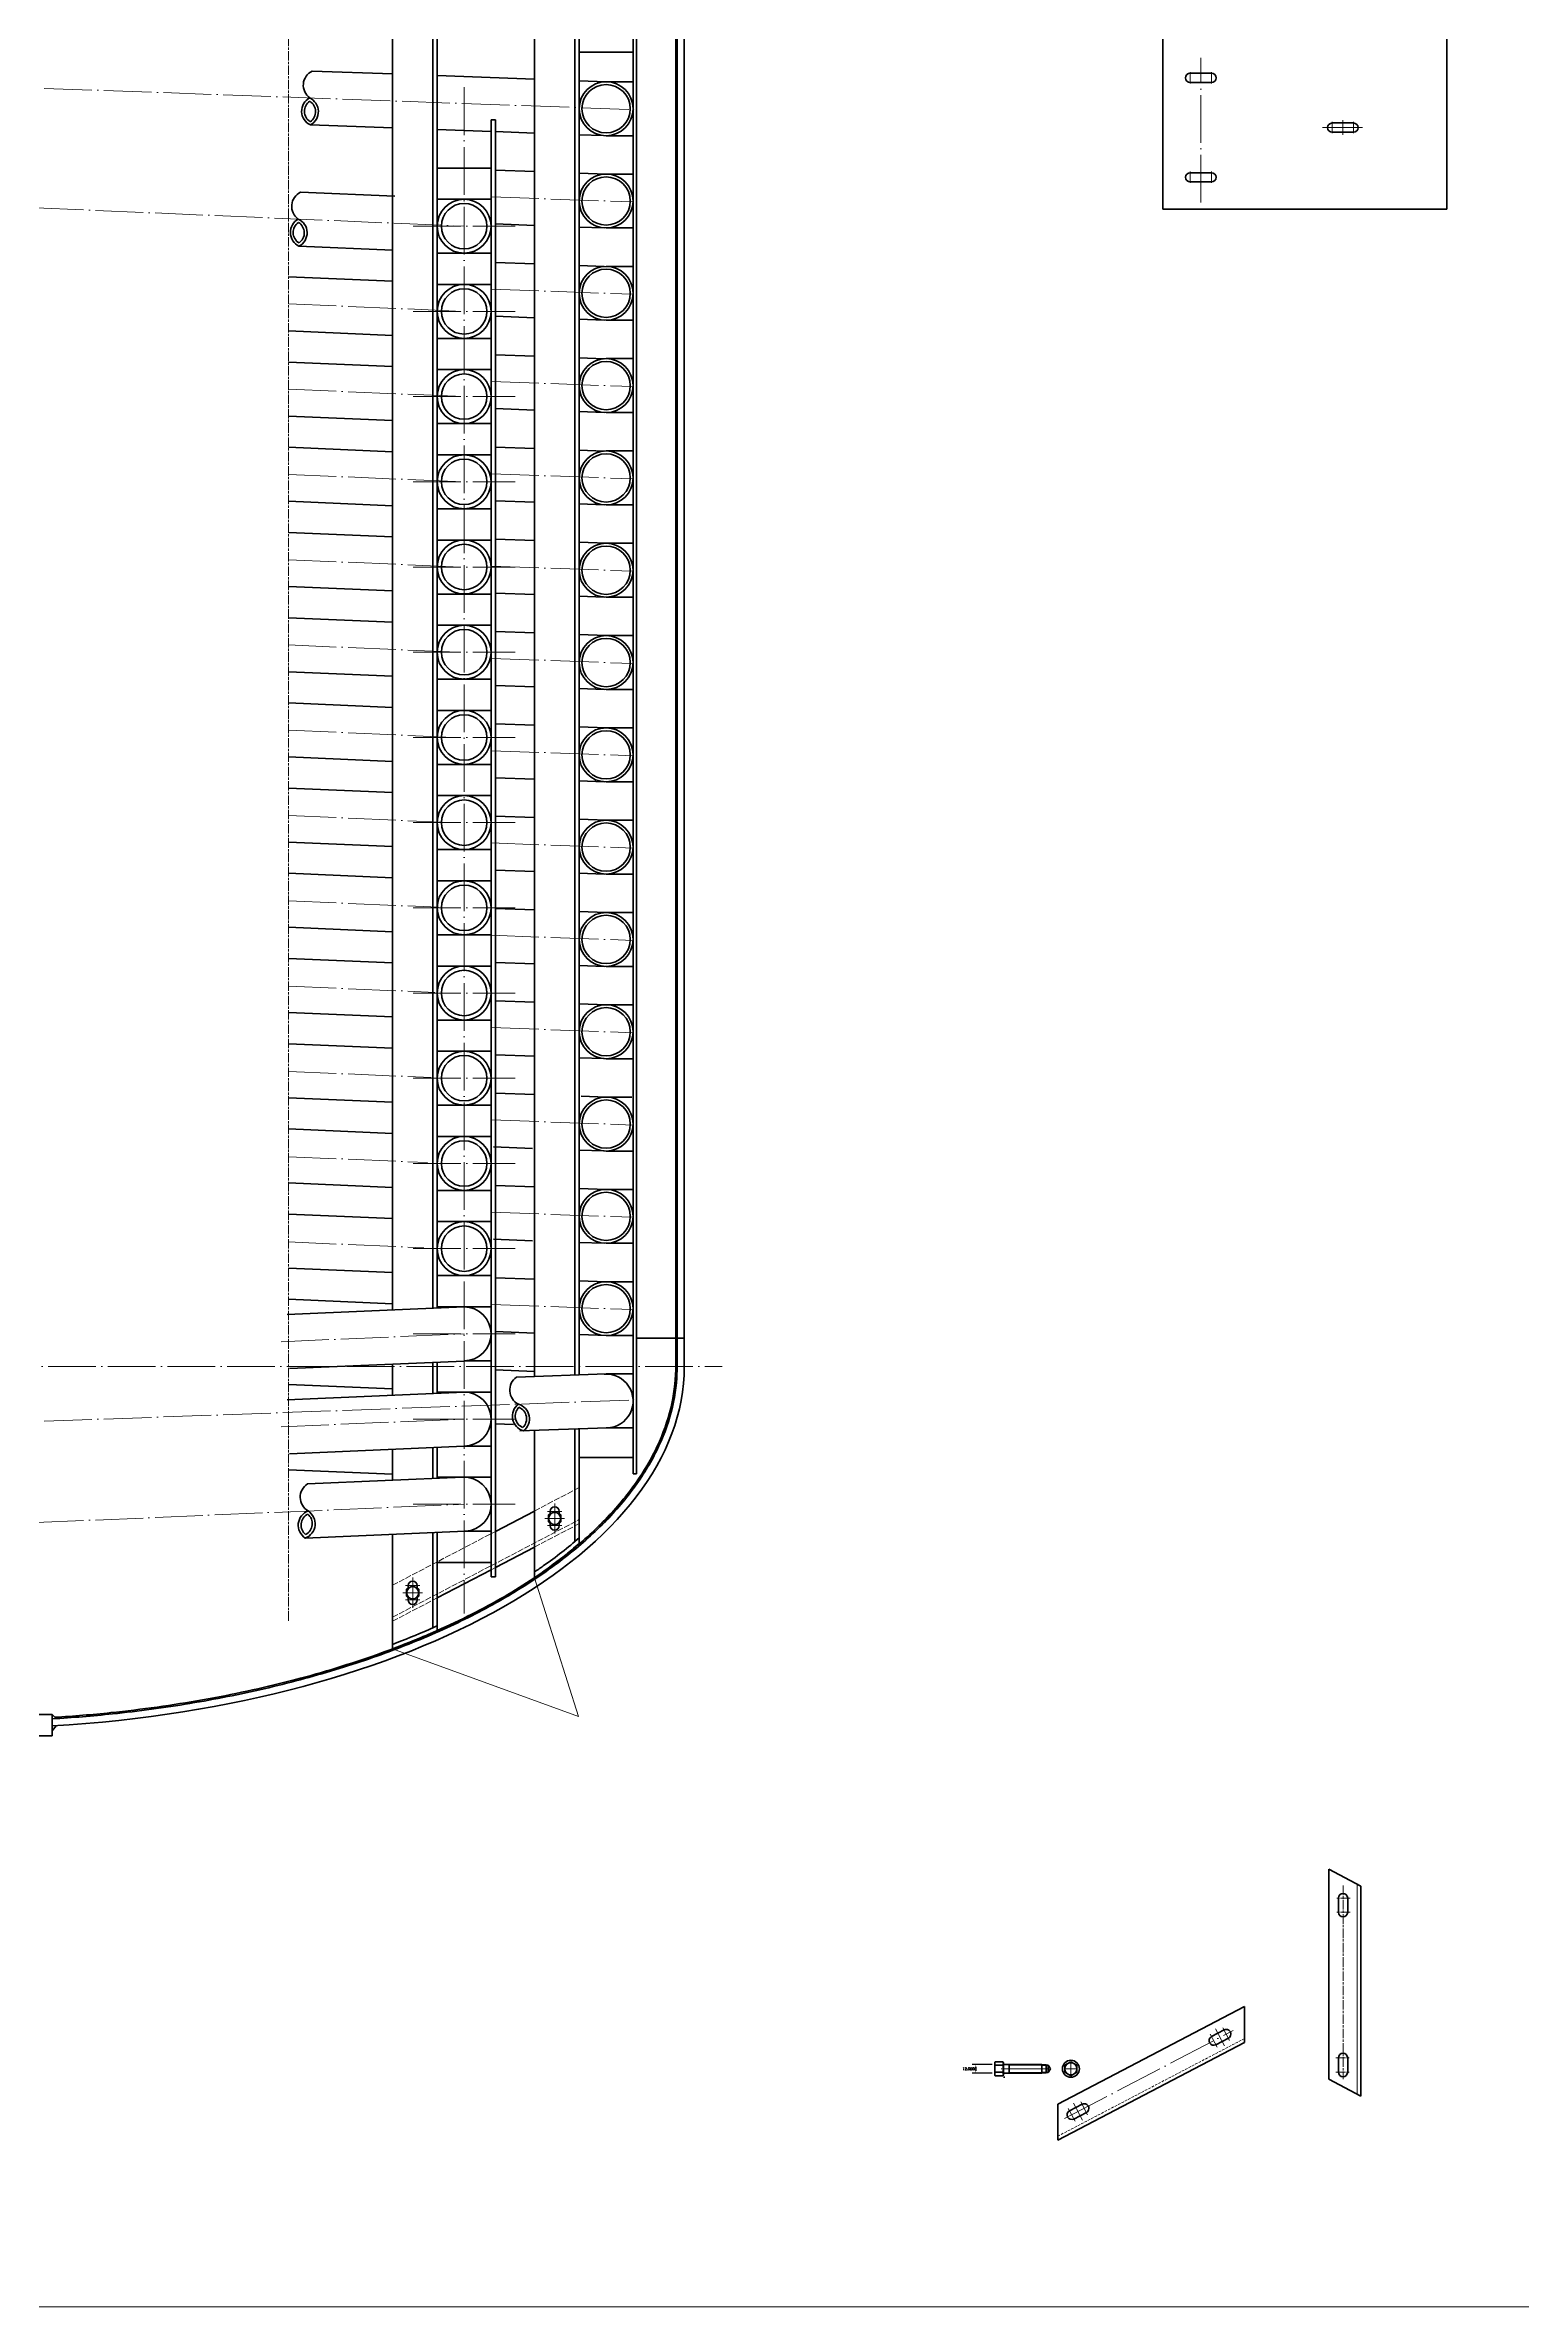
# Model space of a CAD drawing. Header units: millimetres. Extents: x 17368 to 100025, y -24769 to 12950.
# Drawn here: x 49456 to 51537, y -24769 to -21583 of the extents above; entities that cross this region are included whole.
import ezdxf

# ---------------------------------------------------------------- set-up
doc = ezdxf.new("R2010")
doc.units = ezdxf.units.MM
doc.header["$LTSCALE"] = 2.8
for name, pattern in [('ACAD_ISO04W100', [30, 24, -3, 0, -3]), ('AM_ISO02W050', [7.5, 6, -1.5]), ('AM_ISO02W050x2', [3.75, 3, -0.75]), ('AM_ISO08W050', [18, 12, -1.5, 3, -1.5]), ('AM_ISO08W050x2', [9, 6, -0.75, 1.5, -0.75]), ('CENTER', [2, 1.25, -0.25, 0.25, -0.25]), ('DASHDOT', [30.5, 24, -3, 0.5, -3]), ('DASHED', [19.05, 12.7, -6.35]), ('YSYWPCG_HIDDEN', [0.375, 0.25, -0.125])]:
    doc.linetypes.add(name, pattern=pattern)
doc.layers.get('0').update_dxf_attribs({"lineweight": 50})
doc.layers.get('Defpoints').update_dxf_attribs({"lineweight": 50})
for name, color, linetype, lineweight in [('AM_3N', 6, 'AM_ISO02W050', 15), ('AM_4N', 3, 'Continuous', 15), ('AM_7N', 4, 'AM_ISO08W050', 15), ('center', 1, 'CENTER', 15), ('DASH_DOT_LINE', 255, 'DASHDOT', 15), ('draw', 7, 'Continuous', 15), ('red', 1, 'ACAD_ISO04W100', 15), ('THICK_LINE', 255, 'Continuous', 15), ('THIN_LINE', 255, 'Continuous', 15), ('细实线', 5, 'Continuous', 15)]:
    doc.layers.add(name, color=color, linetype=linetype, lineweight=lineweight)
doc.styles.get("Standard").update_dxf_attribs({"font": 'romans.shx', "oblique": 5, "height": 3.5})
doc.dimstyles.get("Standard").update_dxf_attribs({"dimtxt": 0.18, "dimasz": 0.18, "dimexe": 0.18, "dimexo": 0.0625, "dimgap": 0.09, "dimtad": 0, "dimtih": 1, "dimtoh": 1, "dimdec": 4, "dimzin": 0, "dimdsep": 46, "dimtxsty": 'Standard', "dimcen": 0.09, "dimadec": 0, "dimazin": 0, "dimtfac": 1, "dimtdec": 4, "dimtofl": 0, "dimtmove": 0, "dimatfit": 0, "dimfxl": 0, "dimtolj": 1, "dimtzin": 0, "dimarcsym": 0})

# ---------------------------------------------------------------- blocks, each defined once
blk = doc.blocks.new('*D1029')
at = {"color": 0, "linetype": 'Continuous', "lineweight": -2}
for p, q in [((50789.8, -24427.5), (50761.7, -24427.5)), ((50789.8, -24439.5), (50761.7, -24439.5)), ((50766.7, -24430.5), (50766.7, -24436.5))]:
    blk.add_line(p, q, dxfattribs=at)
at = {"color": 0, "linetype": 'Continuous'}
for points in [[(50766.2, -24430.5), (50767.2, -24430.5), (50766.7, -24427.5)], [(50766.2, -24436.5), (50767.2, -24436.5), (50766.7, -24439.5)]]:
    blk.add_solid(points, dxfattribs=at)
at = {"layer": 'Defpoints', "color": 0, "linetype": 'Continuous'}
for p in [(50789.8, -24427.5), (50766.7, -24439.5), (50789.8, -24439.5)]:
    blk.add_point(p, dxfattribs=at)
at = {"color": 0, "linetype": 'Continuous', "insert": (50757.7, -24433.5), "char_height": 3.5, "attachment_point": 5}
blk.add_mtext('\\A1;12.0000', dxfattribs=at)
blk = doc.blocks.new('A$C07E01CA7')
at = {"color": 7, "linetype": 'Continuous', "lineweight": 50}
for p, q in [((0, 9.9), (-8.6, 5)), ((-8.6, 5), (-8.6, -5)), ((8.6, 5), (0, 9.9)), ((8.6, -5), (8.6, 5)), ((-8.6, -5), (0, -9.9)), ((0, -9.9), (8.6, -5))]:
    blk.add_line(p, q, dxfattribs=at)
blk.add_circle((0, 0), 8.6, dxfattribs=at)
at = {"layer": 'DASH_DOT_LINE', "color": 1, "linetype": 'DASHDOT', "lineweight": 15}
for p, q in [((-8.3, 0), (8.3, 0)), ((0, 8.3), (0, -8.3))]:
    blk.add_line(p, q, dxfattribs=at)

msp = doc.modelspace()

# ---------------------------------------------------------------- linework, layer by layer
for p, q in [((50344.03072, -20999.25536), (50344.03072, -23404.25536)), ((50346.03072, -20999.25536), (50346.03072, -23404.25536)), ((50356.03072, -20994.25536), (50356.03072, -23404.25536)), ((49945.05547, -21271.82515), (49945.05547, -23364.83887)), ((50002.05547, -21271.82515), (50002.05547, -23362.39601)), ((50008.05547, -21271.82515), (50008.05547, -23362.13887)), ((50145.05547, -21271.82515), (50145.05547, -23458.50481)), ((50202.05547, -21271.82515), (50202.05547, -23456.44412)), ((50208.05547, -21271.82515), (50208.05547, -23456.22721)), ((50284.00893, -21522.85431), (50284.00893, -23595.40928)), ((50289.00893, -21522.85431), (50289.00893, -23595.40928)), ((51030.09414, -21814.46564), (51030.09414, -21514.46564)), ((51430.09414, -21814.46564), (51430.09414, -21514.46564)), ((50208.05547, -21593.42139), (50284.00893, -21593.42139)), ((49831.84646, -21619.85852), (49945.05547, -21623.95748)), ((50008.05547, -21626.23852), (50145.05547, -21631.19888)), ((51068.59414, -21622.96564), (51098.59414, -21622.96564)), ((50208.05547, -21633.47956), (50246.03072, -21634.85431)), ((50246.03072, -21634.85431), (50284.00893, -21634.85431)), ((51068.59414, -21635.96564), (51098.59414, -21635.96564)), ((50084.00893, -21688.41066), (50090.00893, -21688.41066)), ((50084.00893, -21688.41066), (50084.00893, -23740.62001)), ((50090.00893, -21688.41066), (50090.00893, -23740.62001)), ((49829.49004, -21695.7526), (49945.05547, -21699.92579)), ((50008.05547, -21702.20079), (50084.00893, -21704.94356)), ((50090.00893, -21705.16022), (50145.05547, -21707.14801)), ((50208.05547, -21709.42301), (50242.12868, -21710.65344)), ((50246.03072, -21710.85431), (50284.00893, -21710.85431)), ((51268.59414, -21692.96564), (51298.59414, -21692.96564)), ((51268.59414, -21705.96564), (51298.59414, -21705.96564)), ((50008.05547, -21756.36081), (50084.00893, -21756.36081)), ((50145.05547, -21761.20798), (50090.00893, -21759.22019)), ((50246.03072, -21764.85431), (50208.05547, -21763.48298)), ((50246.03072, -21764.85431), (50284.00893, -21764.85431)), ((51068.59414, -21762.96564), (51098.59414, -21762.96564)), ((51068.59414, -21775.96564), (51098.59414, -21775.96564)), ((49815.68313, -21790.41901), (49948.30963, -21796.103)), ((50008.05547, -21800.32593), (50084.00893, -21800.32593)), ((51030.09414, -21814.46564), (51430.09414, -21814.46564)), ((50145.05547, -21837.20798), (50090.00893, -21835.22019)), ((50243.28985, -21840.75533), (50208.05547, -21839.48298)), ((50246.03072, -21840.85431), (50284.00893, -21840.85431)), ((49813.43962, -21866.39262), (49945.05547, -21872.0333)), ((50008.05547, -21876.36081), (50084.00893, -21876.36081)), ((49798.58222, -21909.68611), (49945.05547, -21915.96354)), ((50145.05547, -21891.39511), (50090.00893, -21889.40126)), ((50243.28985, -21894.95328), (50208.05547, -21893.67705)), ((50246.03072, -21894.85431), (50284.00893, -21894.85431)), ((50008.05547, -21920.32593), (50084.00893, -21920.32593)), ((50145.05547, -21967.20798), (50090.00893, -21965.22019)), ((50243.28985, -21970.75533), (50208.05547, -21969.48298)), ((50246.03072, -21970.85431), (50284.00893, -21970.85431)), ((49798.58222, -21985.75588), (49945.05547, -21992.0333)), ((50008.05547, -21996.36081), (50084.00893, -21996.36081)), ((49798.58222, -22029.68611), (49945.05547, -22035.96354)), ((50008.05547, -22040.32593), (50084.00893, -22040.32593)), ((50145.05547, -22021.39597), (50090.00893, -22019.40209)), ((50243.28147, -22024.95389), (50208.05547, -22023.67794)), ((50246.03072, -22024.85431), (50284.00893, -22024.85431)), ((50145.05547, -22097.20798), (50090.00893, -22095.22019)), ((50243.28985, -22100.75533), (50208.05547, -22099.48298)), ((50246.03072, -22100.85431), (50284.00893, -22100.85431)), ((49798.58222, -22105.75588), (49945.05547, -22112.0333)), ((50008.05547, -22116.36081), (50084.00893, -22116.36081)), ((49798.58222, -22149.68611), (49945.05547, -22155.96354)), ((50008.05547, -22160.32593), (50084.00893, -22160.32593)), ((50145.05547, -22151.39597), (50090.00893, -22149.40209)), ((50243.28151, -22154.95389), (50208.05547, -22153.67794)), ((50246.03072, -22154.85431), (50284.00893, -22154.85431)), ((49798.58222, -22225.75588), (49945.05547, -22232.0333)), ((50145.05547, -22227.20798), (50090.00893, -22225.22019)), ((50243.28985, -22230.75533), (50208.05547, -22229.48298)), ((50246.03072, -22230.85431), (50284.00893, -22230.85431)), ((50008.05547, -22236.36081), (50084.00893, -22236.36081)), ((49798.58222, -22269.68611), (49945.05547, -22275.96354)), ((50008.05547, -22280.32593), (50084.00893, -22280.32593)), ((50145.05547, -22281.20798), (50090.00893, -22279.22019)), ((50246.03072, -22284.85431), (50208.05547, -22283.48298)), ((50246.03072, -22284.85431), (50284.00893, -22284.85431)), ((49798.58222, -22345.75588), (49945.05547, -22352.0333)), ((50008.05547, -22356.36081), (50084.00893, -22356.36081)), ((50145.05547, -22357.20798), (50090.00893, -22355.22019)), ((50243.28985, -22360.75533), (50208.05547, -22359.48298)), ((49798.58222, -22389.68611), (49945.05547, -22395.96354)), ((50246.03072, -22360.85431), (50284.00893, -22360.85431)), ((50008.05547, -22400.32593), (50084.00893, -22400.32593)), ((50145.05547, -22411.20798), (50090.00893, -22409.22019)), ((50246.03072, -22414.85431), (50208.05547, -22413.48298)), ((50246.03072, -22414.85431), (50284.00893, -22414.85431)), ((49798.58222, -22465.75588), (49945.05547, -22472.0333)), ((50008.05547, -22476.36081), (50084.00893, -22476.36081)), ((50145.05547, -22487.20798), (50090.00893, -22485.09059)), ((49798.58222, -22509.68611), (49945.05547, -22515.96354)), ((50243.28985, -22490.75533), (50208.05547, -22489.48298)), ((50246.03072, -22490.85431), (50284.00893, -22490.85431)), ((50008.05547, -22520.32593), (50084.00893, -22520.32593)), ((50145.05547, -22541.20798), (50090.00893, -22539.22019)), ((50246.03072, -22544.85431), (50208.05547, -22543.48298)), ((50246.03072, -22544.85431), (50284.00893, -22544.85431)), ((49798.58222, -22585.75588), (49945.05547, -22592.0333)), ((50008.05547, -22596.36081), (50084.00893, -22596.36081)), ((49798.58222, -22629.68611), (49945.05547, -22635.96354)), ((50008.05547, -22640.32593), (50084.00893, -22640.32593)), ((50145.05547, -22617.20798), (50090.00893, -22615.22019)), ((50243.28985, -22620.75533), (50208.05547, -22619.48298)), ((50246.03072, -22620.85431), (50284.00893, -22620.85431)), ((50145.05547, -22671.20798), (50090.00893, -22669.22019)), ((50246.03072, -22674.85431), (50208.05547, -22673.48298)), ((50246.03072, -22674.85431), (50284.00893, -22674.85431)), ((49798.58222, -22705.75588), (49945.05547, -22712.0333)), ((50008.05547, -22716.36081), (50084.00893, -22716.36081)), ((49798.58222, -22749.68611), (49945.05547, -22755.96354)), ((50008.05547, -22760.32593), (50084.00893, -22760.32593)), ((50145.05547, -22747.20798), (50090.00893, -22745.22019)), ((50243.28985, -22750.75533), (50208.05547, -22749.48298)), ((50246.03072, -22750.85431), (50284.00893, -22750.85431)), ((50145.05547, -22801.20798), (50090.00893, -22799.22019)), ((50246.03072, -22804.85431), (50208.05547, -22803.48298)), ((50246.03072, -22804.85431), (50284.00893, -22804.85431)), ((49798.58222, -22825.75588), (49945.05547, -22832.0333)), ((50008.05547, -22836.36081), (50084.00893, -22836.36081)), ((49798.58222, -22869.68611), (49945.05547, -22875.96354)), ((50008.05547, -22880.32593), (50084.00893, -22880.32593)), ((50145.05547, -22877.20798), (50090.00893, -22875.22019)), ((50243.28985, -22880.75533), (50208.05547, -22879.48298)), ((50246.03072, -22880.85431), (50284.00893, -22880.85431)), ((50145.05547, -22931.20798), (50090.00893, -22929.22019)), ((49798.58222, -22945.75588), (49945.05547, -22952.0333)), ((50008.05547, -22956.36081), (50084.00893, -22956.36081)), ((50246.03072, -22934.85431), (50208.05547, -22933.48298)), ((50246.03072, -22934.85431), (50284.00893, -22934.85431)), ((49798.58222, -22989.68611), (49945.05547, -22995.96354)), ((50008.05547, -23000.32593), (50084.00893, -23000.32593)), ((50145.05547, -23007.20798), (50090.00893, -23005.22019)), ((50243.28985, -23010.75533), (50208.05547, -23009.48298)), ((50246.03072, -23010.85431), (50284.00893, -23010.85431)), ((50145.05547, -23061.20798), (50090.00893, -23059.22019)), ((49798.58222, -23065.75588), (49945.05547, -23072.0333)), ((50008.05547, -23076.36081), (50084.00893, -23076.36081)), ((50246.03072, -23064.85431), (50210.79634, -23063.58196)), ((50244.08326, -23064.78398), (50282.06147, -23064.78398)), ((49798.58222, -23109.68611), (49945.05547, -23115.96354)), ((50008.05547, -23120.32593), (50084.00893, -23120.32593)), ((50142.31282, -23137.15848), (50087.26627, -23135.17068)), ((50243.28985, -23140.75533), (50208.05547, -23139.48298)), ((50246.03072, -23140.85431), (50284.00893, -23140.85431)), ((49798.58222, -23185.75588), (49945.05547, -23192.0333)), ((50008.05547, -23196.36081), (50084.00893, -23196.36081)), ((50145.05547, -23191.20798), (50090.00893, -23189.22019)), ((50246.03072, -23194.85431), (50208.05547, -23193.48246)), ((50246.03072, -23194.85431), (50284.00893, -23194.85431)), ((49798.58222, -23229.68611), (49945.05547, -23235.96354)), ((50008.05547, -23240.32593), (50084.00893, -23240.32593)), ((50142.31282, -23267.15848), (50087.26627, -23265.17068)), ((50243.28985, -23270.75533), (50208.05547, -23269.48298)), ((50246.03072, -23270.85431), (50284.00893, -23270.85431)), ((49798.58222, -23305.75588), (49945.05547, -23312.0333)), ((50008.05547, -23316.36081), (50084.00893, -23316.36081)), ((50145.05547, -23321.20659), (50090.00893, -23319.21804)), ((50246.03072, -23324.85431), (50208.05547, -23323.48246)), ((50246.03072, -23324.85431), (50284.00893, -23324.85431)), ((49796.95514, -23371.18602), (50046.03072, -23360.51135)), ((49798.58222, -23349.68611), (49945.05547, -23355.96354)), ((50008.05547, -23360.32593), (50084.00893, -23360.32593)), ((50008.05547, -23360.32593), (50084.00893, -23360.32593)), ((50145.05547, -23397.1492), (50090.00893, -23395.16972)), ((50247.40153, -23400.82957), (50208.05547, -23399.41469)), ((50246.03072, -23400.85431), (50284.00893, -23400.85431)), ((50289.00893, -23404.25536), (50356.03072, -23404.25536)), ((50344.03072, -23404.25536), (50344.03072, -23444.25536)), ((50346.03072, -23404.25536), (50346.03072, -23444.25536)), ((50356.03072, -23404.25536), (50356.03072, -23444.25536)), ((49800.2093, -23447.11632), (50046.03072, -23436.58112)), ((49945.05547, -23440.90863), (49945.05547, -23484.83887)), ((50002.05547, -23438.46577), (50002.05547, -23482.39601)), ((50008.05547, -23438.20863), (50008.05547, -23482.13887)), ((50046.03072, -23436.36081), (50084.00893, -23436.36081)), ((49798.58222, -23469.68611), (49945.05547, -23475.96354)), ((50145.05547, -23451.20798), (50090.00893, -23449.22019)), ((50119.68679, -23459.42195), (50246.03072, -23454.85431)), ((50246.03072, -23454.85431), (50208.05547, -23456.22564)), ((50246.03072, -23454.85431), (50284.00893, -23454.85431)), ((49796.95514, -23491.18602), (50046.03072, -23480.51135)), ((50008.05547, -23480.32593), (50084.00893, -23480.32593)), ((50090.00893, -23525.13513), (50115.55723, -23526.05946)), ((50124.59796, -23535.06655), (50247.40153, -23530.82957)), ((50145.05547, -23534.36072), (50145.05547, -23741.82515)), ((50202.05547, -23532.39411), (50202.05547, -23690.81709)), ((50208.05547, -23532.18709), (50208.05547, -23693.58848)), ((50246.03072, -23530.85431), (50284.00893, -23530.85431)), ((49800.2093, -23567.11632), (50046.03072, -23556.58112)), ((49945.05547, -23560.90863), (49945.05547, -23604.61856)), ((50002.05547, -23558.46577), (50002.05547, -23602.1757)), ((50008.05547, -23558.20863), (50008.05547, -23601.91856)), ((50046.03072, -23556.36081), (50084.00893, -23556.36081)), ((49798.58222, -23589.68611), (49945.05547, -23595.96354)), ((49825.53013, -23609.74107), (50044.40364, -23600.36078)), ((50008.05547, -23600.32593), (50084.00893, -23600.32593)), ((50208.05547, -23572.54446), (50284.00893, -23572.54446)), ((50284.00893, -23595.40928), (50289.00893, -23595.40928)), ((50090.00893, -23676.63044), (50145.05547, -23647.84022)), ((50167.05547, -23648.32585), (50167.05547, -23652.15363)), ((50167.05547, -23664.49807), (50167.05547, -23668.32585)), ((50180.05547, -23648.32585), (50180.05547, -23652.15363)), ((50180.05547, -23664.49807), (50180.05547, -23668.32585)), ((49822.34362, -23685.9474), (50047.6578, -23676.29108)), ((49945.05547, -23680.68832), (49945.05547, -23842.06096)), ((50002.05547, -23678.24547), (50002.05547, -23812.39351)), ((50008.05547, -23677.98832), (50008.05547, -23816.30223)), ((50046.03072, -23676.39569), (50084.00893, -23676.39569)), ((50008.05547, -23720.36081), (50084.00893, -23720.36081)), ((50090.00893, -23727.41361), (50145.05547, -23698.62339)), ((49967.05547, -23752.92904), (49967.05547, -23756.75682)), ((49980.05547, -23752.92904), (49980.05547, -23756.75682)), ((50008.05547, -23770.27658), (50084.00893, -23730.55171)), ((50084.00893, -23740.62001), (50090.00893, -23740.62001)), ((49967.05547, -23769.10127), (49967.05547, -23772.92904)), ((49980.05547, -23769.10127), (49980.05547, -23772.92904)), ((49226.03072, -23934.64291), (49466.03485, -23934.64291)), ((49466.03072, -23934.64291), (49466.03072, -23964.64291)), ((49466.03072, -23934.64291), (49471.45784, -23940.28727)), ((49471.33493, -23950.31523), (49466.03072, -23957.41295)), ((49226.03072, -23964.64291), (49466.03485, -23964.64291)), ((51263.9781, -24152.09658), (51263.9781, -24448.09658)), ((51308.9781, -24176.0235), (51263.9781, -24152.09658)), ((51277.4781, -24193.0235), (51277.4781, -24213.0235)), ((51290.4781, -24193.0235), (51290.4781, -24213.0235)), ((51308.9781, -24176.0235), (51308.9781, -24472.0235)), ((50882.09775, -24483.27769), (51145.09775, -24345.72449)), ((51145.09775, -24345.72449), (51145.09775, -24396.50766)), ((50882.09775, -24534.06086), (51145.09775, -24396.50766)), ((51116.44649, -24378.76579), (51098.72408, -24388.0349)), ((51122.47141, -24390.28536), (51104.749, -24399.55446)), ((51277.4781, -24418.09658), (51277.4781, -24438.09658)), ((51290.4781, -24418.09658), (51290.4781, -24438.09658)), ((51308.9781, -24472.0235), (51263.9781, -24448.09658)), ((50882.09775, -24483.27769), (50882.09775, -24534.06086)), ((50916.44649, -24483.36898), (50898.72408, -24492.63809)), ((50922.47141, -24494.88855), (50904.749, -24504.15765))]:
    msp.add_line(p, q)
at = {"color": 7, "linetype": 'Continuous', "lineweight": 50}
for p, q in [((50794.20408, -24423.5324), (50793.43638, -24424.8621)), ((50793.43638, -24424.8621), (50793.43638, -24442.05271)), ((50804.86867, -24423.5324), (50794.20408, -24423.5324)), ((50804.86867, -24428.49491), (50794.20408, -24428.49491)), ((50804.86867, -24423.5324), (50805.63637, -24424.8621)), ((50805.63637, -24424.8621), (50805.63637, -24442.05271)), ((50813.63637, -24427.4574), (50805.63637, -24427.4574)), ((50840.63637, -24427.4574), (50813.63637, -24427.4574)), ((50813.63637, -24439.4574), (50813.63637, -24427.4574)), ((50859.83637, -24427.4574), (50840.63637, -24427.4574)), ((50859.83637, -24439.4574), (50859.83637, -24427.4574)), ((50859.83637, -24428.3574), (50868.83637, -24428.3574)), ((50865.83637, -24439.4574), (50865.83637, -24427.4574)), ((50868.83637, -24428.3574), (50871.83637, -24433.4574)), ((50868.83637, -24438.55741), (50868.83637, -24428.3574)), ((50900.63637, -24423.5324), (50892.04107, -24428.49491)), ((50892.04107, -24428.49491), (50892.04107, -24438.4199)), ((50909.23168, -24428.49491), (50900.63637, -24423.5324)), ((50909.23168, -24438.4199), (50909.23168, -24428.49491)), ((50794.20408, -24443.38241), (50793.43638, -24442.05271)), ((50804.86867, -24438.4199), (50794.20408, -24438.4199)), ((50804.86867, -24443.38241), (50794.20408, -24443.38241)), ((50804.86867, -24443.38241), (50805.63637, -24442.05271)), ((50813.63637, -24439.4574), (50805.63637, -24439.4574)), ((50807.63637, -24445.4574), (50805.63637, -24445.4574)), ((50840.63637, -24439.4574), (50813.63637, -24439.4574)), ((50859.83637, -24439.4574), (50840.63637, -24439.4574)), ((50859.83637, -24438.55741), (50868.83637, -24438.55741)), ((50868.83637, -24438.55741), (50871.83637, -24433.4574)), ((50892.04107, -24438.4199), (50900.63637, -24443.38241)), ((50900.63637, -24443.38241), (50909.23168, -24438.4199))]:
    msp.add_line(p, q, dxfattribs=at)
for centre, radius in [((50246.03072, -21672.85431), 38), ((50246.03072, -21672.85431), 34), ((50246.03072, -21802.85431), 38), ((50246.03072, -21802.85431), 34), ((50046.03072, -21838.32593), 38), ((50046.03072, -21838.32593), 32), ((50246.03072, -21932.85431), 38), ((50246.03072, -21932.85431), 34), ((50046.03072, -21958.32593), 38), ((50046.03072, -21958.32593), 32), ((50046.03072, -22078.32593), 38), ((50246.03072, -22062.85431), 38), ((50246.03072, -22062.85431), 34), ((50046.03072, -22078.32593), 32), ((50046.03072, -22198.32593), 38), ((50046.03072, -22198.32593), 32), ((50246.03072, -22192.85431), 38), ((50246.03072, -22192.85431), 34), ((50046.03072, -22318.32593), 38), ((50046.03072, -22318.32593), 32), ((50246.03072, -22322.85431), 38), ((50246.03072, -22322.85431), 34), ((50046.03072, -22438.32593), 38), ((50046.03072, -22438.32593), 32), ((50246.03072, -22452.85431), 38), ((50246.03072, -22452.85431), 34), ((50046.03072, -22558.32593), 38), ((50046.03072, -22558.32593), 32), ((50246.03072, -22582.85431), 38), ((50246.03072, -22582.85431), 34), ((50046.03072, -22678.32593), 38), ((50046.03072, -22678.32593), 32), ((50246.03072, -22712.85431), 38), ((50246.03072, -22712.85431), 34), ((50046.03072, -22798.32593), 38), ((50046.03072, -22798.32593), 32), ((50246.03072, -22842.85431), 38), ((50246.03072, -22842.85431), 34), ((50046.03072, -22918.32593), 38), ((50046.03072, -22918.32593), 32), ((50246.03072, -22972.85431), 38), ((50246.03072, -22972.85431), 34), ((50046.03072, -23038.32593), 38), ((50046.03072, -23038.32593), 32), ((50246.03072, -23102.85431), 38), ((50246.03072, -23102.85431), 34), ((50046.03072, -23158.32593), 38), ((50046.03072, -23158.32593), 32), ((50246.03072, -23232.85431), 38), ((50246.03072, -23232.85431), 34), ((50046.03072, -23278.32593), 38), ((50046.03072, -23278.32593), 32), ((50246.03072, -23362.85431), 38), ((50246.03072, -23362.85431), 34)]:
    msp.add_circle(centre, radius)
for radius in [12, 8.5953]:
    msp.add_circle((50900.63637, -24433.4574), radius, dxfattribs=at)
for centre, radius, start, end in [((49841.68325, -21639.73252), 22.17517, 116.00946378, 234.19906209), ((51068.59414, -21629.46564), 6.5, 90, 270), ((51098.59414, -21629.46564), 6.5, 270, 90), ((49838.35865, -21676.43967), 21.25186, 118.06670787, 245.44355225), ((49819.52762, -21677.0167), 21.25186, 298.06670787, 65.44355225), ((49838.35865, -21676.43967), 17.25186, 124.84982686, 238.66043326), ((49819.52762, -21677.0167), 17.25186, 304.84982686, 58.66043326), ((51268.59414, -21699.46564), 6.5, 90, 270), ((51298.59414, -21699.46564), 6.5, 270, 90), ((51068.59414, -21769.46564), 6.5, 90, 270), ((51098.59414, -21769.46564), 6.5, 270, 90), ((49825.2096, -21810.29734), 22.04318, 115.60555282, 234.83741653), ((49822.58855, -21847.12195), 21.33217, 118.17884855, 244.60353511), ((49822.50971, -21847.16957), 17.25186, 124.84982686, 238.66043326), ((49803.7748, -21847.57886), 21.15104, 297.19002517, 65.59235848), ((49803.67868, -21847.7466), 17.25186, 304.84982686, 58.66043326), ((50046.03072, -23398.32593), 38, 270, 90), ((50132.45188, -23477.55454), 22.17517, 124.84514427, 243.03474258), ((50246.03072, -23492.85431), 38, 271.88474566, 94.1409594), ((50046.03072, -23518.32593), 38, 270, 90), ((50135.5115, -23514.37884), 21.51845, 127.55141036, 253.91733699), ((50135.21913, -23514.26654), 17.25186, 133.89412147, 247.70472787), ((50116.51303, -23517.98045), 21.48295, 307.36350273, 74.10524462), ((50116.71293, -23517.7966), 17.25186, 313.89412147, 67.70472787), ((50046.03072, -23638.32593), 38, 272.45403167, 92.45403167), ((49837.30944, -23628.529), 22.17517, 121.87323251, 240.06283083), ((49833.86719, -23667.82364), 21.47706, 110.79312815, 237.55067344), ((49833.65777, -23667.66178), 17.25186, 117.20333548, 231.01394187), ((49814.643, -23665.86139), 21.51156, 290.97586649, 57.3679351), ((49814.91741, -23665.72801), 17.25186, 297.20333548, 51.01394187), ((50173.55547, -23648.32585), 6.5, 0, 180), ((50173.55547, -23668.32585), 6.5, 180, 0), ((49973.55547, -23752.92904), 6.5, 0, 180), ((49973.55547, -23772.92904), 6.5, 180, 0), ((49533.08511, -22744.55403), 1172.28027, 290.57459132, 293.90165021), ((51283.9781, -24193.0235), 6.5, 0, 180), ((51283.9781, -24213.0235), 6.5, 180, 0), ((51101.73654, -24393.79468), 6.5, 117.61028494, 297.61028494), ((51119.45895, -24384.52558), 6.5, 297.61028494, 117.61028494), ((51283.9781, -24418.09658), 6.5, 0, 180), ((51283.9781, -24438.09658), 6.5, 180, 0), ((50901.73654, -24498.39787), 6.5, 117.61028494, 297.61028494), ((50919.45895, -24489.12877), 6.5, 297.61028494, 117.61028494)]:
    msp.add_arc(centre, radius, start, end)
for centre, radius, start, end in [((50798.00516, -24426.06786), 4.56912, 146.29544067, 212.08555603), ((50811.43638, -24433.4574), 18, 163.99659729, 196.00340271), ((50801.06757, -24426.06786), 4.56912, 327.91442871, 33.70455933), ((50787.63637, -24433.4574), 18, 343.99658203, 16.00340271), ((50798.00516, -24440.84694), 4.56912, 147.91444397, 213.70455933), ((50801.06757, -24440.84694), 4.56912, 326.29544067, 32.55875397)]:
    msp.add_arc(centre, radius, start, end, dxfattribs=at)
msp.add_ellipse((49346.03072, -23444.25536), major_axis=(-1010, 0), ratio=0.504950495, start_param=1.6898895287, end_param=3.1415926536)
for points, knots in [([(49466.03072, -23940.62447), (49494.48498, -23938.89622), (49522.79118, -23936.55346), (49587.63409, -23929.73677), (49623.98851, -23924.82636), (49695.36429, -23912.98392), (49730.38545, -23906.05191), (49798.64817, -23890.25716), (49831.88954, -23881.39445), (49896.16809, -23861.85536), (49927.20509, -23851.179), (49986.67775, -23828.15513), (50015.11322, -23815.80763), (50069.01855, -23789.60861), (50094.48819, -23775.75713), (50142.13632, -23746.74118), (50164.31455, -23731.57678), (50205.09986, -23700.1486), (50223.70662, -23683.88501), (50257.12322, -23650.49142), (50271.93273, -23633.36187), (50297.59349, -23598.48017), (50308.4447, -23580.72883), (50326.09887, -23544.83974), (50332.90258, -23526.70274), (50342.434, -23490.24531), (50345.163, -23471.92447), (50345.97202, -23450.48007), (50346.03072, -23447.36771), (50346.03072, -23444.25536)], [1.6904940615, 1.6904940615, 1.6904940615, 1.6904940615, 1.7760555811, 1.7760555811, 1.8882630346, 1.8882630346, 2.0004704882, 2.0004704882, 2.1126779418, 2.1126779418, 2.2248853953, 2.2248853953, 2.3370928489, 2.3370928489, 2.4493003025, 2.4493003025, 2.5615077561, 2.5615077561, 2.6737152096, 2.6737152096, 2.7859226632, 2.7859226632, 2.8981301168, 2.8981301168, 3.0103375703, 3.0103375703, 3.1225450239, 3.1225450239, 3.1415926536, 3.1415926536, 3.1415926536, 3.1415926536]), ([(49469.64111, -23938.39782), (49495.99532, -23936.74655), (49522.21806, -23934.56752), (49592.07389, -23927.31412), (49635.30975, -23921.27844), (49719.7715, -23906.35355), (49760.99766, -23897.46529), (49840.69039, -23877.00236), (49879.15696, -23865.42848), (49952.6302, -23839.81568), (49987.63579, -23825.77659), (50053.54858, -23795.50649), (50084.45386, -23779.27463), (50141.60171, -23744.94158), (50167.84322, -23726.83994), (50211.15823, -23692.34756), (50229.03445, -23676.19136), (50261.04281, -23643.0798), (50275.1775, -23626.12492), (50299.56049, -23591.6576), (50309.8116, -23574.14519), (50326.35836, -23538.79079), (50332.65686, -23520.94807), (50341.2889, -23485.11809), (50343.62454, -23467.12909), (50344.01455, -23447.50896), (50344.03072, -23445.88216), (50344.03072, -23444.25536)], [1.6942390838, 1.6942390838, 1.6942390838, 1.6942390838, 1.7736035738, 1.7736035738, 1.9074124884, 1.9074124884, 2.041221403, 2.041221403, 2.1750303176, 2.1750303176, 2.3088392322, 2.3088392322, 2.4426481467, 2.4426481467, 2.5764570613, 2.5764570613, 2.6874767556, 2.6874767556, 2.7984964498, 2.7984964498, 2.909516144, 2.909516144, 3.0205358383, 3.0205358383, 3.1315555325, 3.1315555325, 3.1415926536, 3.1415926536, 3.1415926536, 3.1415926536]), ([(50145.05547, -23733.84454), (50149.25169, -23731.00871), (50153.38577, -23728.15179), (50175.6031, -23712.44911), (50192.49349, -23699.22023), (50208.05547, -23685.66165)], [2.499916568, 2.499916568, 2.499916568, 2.499916568, 2.52124934519, 2.52124934519, 2.61634104236, 2.61634104236, 2.61634104236, 2.61634104236]), ([(50145.05547, -23741.82515), (50159.72484, -23731.8912), (50173.64669, -23721.6946), (50194.12073, -23705.44485), (50201.21344, -23699.54969), (50208.05547, -23693.58848)], [2.50089526707, 2.50089526707, 2.50089526707, 2.50089526707, 2.57496829021, 2.57496829021, 2.61634104236, 2.61634104236, 2.61634104236, 2.61634104236]), ([(49945.05547, -23835.64828), (49962.37772, -23829.09815), (49979.26521, -23822.26754), (49999.83604, -23813.37655), (50003.96119, -23811.56351), (50008.05547, -23809.7338)], [2.213544880324, 2.213544880324, 2.213544880324, 2.213544880324, 2.278761189773, 2.278761189773, 2.295270439922, 2.295270439922, 2.295270439922, 2.295270439922])]:
    msp.add_open_spline(points, degree=3, knots=knots)
at = {"layer": 'AM_3N', "linetype": 'AM_ISO02W050x2'}
for p, q in [((50145.05547, -23647.84022), (50208.05547, -23614.89022)), ((49945.05547, -23797.58401), (50208.05547, -23660.03081)), ((49945.05547, -23752.44342), (50090.00893, -23676.63044)), ((50145.05547, -23698.62339), (50208.05547, -23665.67339)), ((50084.00893, -23730.55171), (50090.00893, -23727.41361)), ((49945.05547, -23803.22658), (50008.05547, -23770.27658))]:
    msp.add_line(p, q, dxfattribs=at)
at = {"layer": 'AM_4N', "linetype": 'YSYWPCG_HIDDEN'}
msp.add_line((51303.9781, -24173.36495), (51303.9781, -24469.36495), dxfattribs=at)
at = {"layer": 'AM_7N', "linetype": 'AM_ISO08W050x2', "lineweight": 18, "ltscale": 0.8}
for p, q in [((49798.58222, -23802.51215), (49798.58222, -21450.54185)), ((51293.9091, -24193.0235), (51273.8734, -24193.0235)), ((51283.9781, -24175.3748), (51283.9781, -24448.09658)), ((51293.9091, -24213.0235), (51273.8734, -24213.0235)), ((51273.8734, -24418.09658), (51293.9091, -24418.09658)), ((51273.8734, -24438.09658), (51293.9091, -24438.09658))]:
    msp.add_line(p, q, dxfattribs=at)
at = {"layer": 'center'}
for p, q in [((51068.59414, -21621.51656), (51068.59414, -21637.41472)), ((51098.59414, -21621.51656), (51098.59414, -21637.41472)), ((51268.59414, -21691.51656), (51268.59414, -21707.41472)), ((51298.59414, -21691.51656), (51298.59414, -21707.41472)), ((51068.59414, -21761.51656), (51068.59414, -21777.41472)), ((51098.59414, -21761.51656), (51098.59414, -21777.41472))]:
    msp.add_line(p, q, dxfattribs=at)
at = {"layer": 'DASH_DOT_LINE', "color": 1, "linetype": 'DASHDOT', "lineweight": 15}
for p, q in [((50900.63637, -24425.1574), (50900.63637, -24441.75741)), ((50869.63637, -24433.4574), (50784.83637, -24433.4574)), ((50892.33638, -24433.4574), (50908.93636, -24433.4574))]:
    msp.add_line(p, q, dxfattribs=at)
at = {"layer": 'draw'}
for p, q in [((50207.03783, -23937.41474), (50145.05547, -23741.82515)), ((49945.05547, -23842.06096), (50207.03783, -23937.41474))]:
    msp.add_line(p, q, dxfattribs=at)
at = {"layer": 'red'}
for p, q in [((48446.03072, -21607.76957), (50288.69736, -21674.31031)), ((51083.59414, -21804.8791), (51083.59414, -21601.0225)), ((50046.03072, -21642.71533), (50046.03072, -23792.32626)), ((51283.59414, -21709.78102), (51283.59414, -21689.15026)), ((51254.96923, -21699.46564), (51311.21904, -21699.46564)), ((49106.81649, -21798.07389), (50046.03072, -21838.32593)), ((50084.00893, -21797.00352), (50284.00597, -21804.22564)), ((49974.16601, -21838.32593), (50117.89543, -21838.32593)), ((50084.00893, -21927.00352), (50284.00597, -21934.22564)), ((49798.58222, -21947.72099), (50046.03072, -21958.32593)), ((49974.16601, -21958.32593), (50117.89543, -21958.32593)), ((49798.58222, -22067.83115), (50040.89258, -22078.21588)), ((50084.00893, -22057.00352), (50284.00597, -22064.22564)), ((49974.16601, -22078.32593), (50117.89543, -22078.32593)), ((49798.58222, -22187.9413), (50035.75444, -22198.10582)), ((49974.16601, -22198.32593), (50117.89543, -22198.32593)), ((50084.00893, -22187.00352), (50284.00597, -22194.22564)), ((49798.58222, -22308.05145), (50030.6163, -22317.99577)), ((49974.16601, -22318.32593), (50117.89543, -22318.32593)), ((50084.00893, -22317.00352), (50284.00597, -22324.22564)), ((49798.58222, -22428.16161), (50025.47816, -22437.88572)), ((49974.16601, -22438.32593), (50117.89543, -22438.32593)), ((50084.00893, -22447.00352), (50284.00597, -22454.22564)), ((49798.58222, -22548.27176), (50020.34002, -22557.77567)), ((49974.16601, -22558.32593), (50117.89543, -22558.32593)), ((50084.00893, -22577.00352), (50284.00597, -22584.22564)), ((49798.58222, -22668.38192), (50015.20188, -22677.66561)), ((49974.16601, -22678.32593), (50117.89543, -22678.32593)), ((50084.00893, -22707.00352), (50284.00597, -22714.22564)), ((49798.58222, -22788.49207), (50010.06374, -22797.55556)), ((49974.16601, -22798.32593), (50117.89543, -22798.32593)), ((50084.00893, -22837.00352), (50284.00597, -22844.22564)), ((49798.58222, -22908.60222), (50004.9256, -22917.44551)), ((49974.16601, -22918.32593), (50117.89543, -22918.32593)), ((50084.00893, -22967.00352), (50284.00597, -22974.22564)), ((49798.58222, -23028.71238), (49999.78746, -23037.33546)), ((49974.16601, -23038.32593), (50117.89543, -23038.32593)), ((50084.00893, -23097.00352), (50284.00597, -23104.22564)), ((49798.58222, -23148.82253), (49994.64931, -23157.2254)), ((49974.16601, -23158.32593), (50117.89543, -23158.32593)), ((50084.00893, -23227.00352), (50284.00597, -23234.22564)), ((49798.58222, -23268.93268), (49989.51117, -23277.11535)), ((49974.16601, -23278.32593), (50117.89543, -23278.32593)), ((50084.00893, -23357.00213), (50284.00597, -23364.22425)), ((49788.30594, -23409.37128), (50046.03072, -23398.32593)), ((49974.16601, -23398.32593), (50117.89543, -23398.32593)), ((48282.7543, -23444.25536), (50409.30714, -23444.25536)), ((48446.03072, -23557.85431), (50289.00893, -23491.30232)), ((49788.30594, -23529.37128), (50046.03072, -23518.32593)), ((49974.16601, -23518.32593), (50117.89543, -23518.32593)), ((48686.42598, -23696.5947), (50046.03072, -23638.32593)), ((49974.16601, -23638.32593), (50117.89543, -23638.32593)), ((50187.23314, -23658.32585), (50159.87781, -23658.32585)), ((50163.39325, -23648.32585), (50183.7177, -23648.32585)), ((50173.55547, -23679.55841), (50173.55547, -23637.0933)), ((50163.39325, -23668.32585), (50183.7177, -23668.32585)), ((49963.39325, -23752.92904), (49983.7177, -23752.92904)), ((49963.39325, -23752.92904), (49983.7177, -23752.92904)), ((49973.55547, -23784.1616), (49973.55547, -23741.69649)), ((49973.55547, -23784.1616), (49973.55547, -23741.69649)), ((49987.23314, -23762.92904), (49959.87781, -23762.92904)), ((49987.23314, -23762.92904), (49959.87781, -23762.92904)), ((49963.39325, -23772.92904), (49983.7177, -23772.92904)), ((49963.39325, -23772.92904), (49983.7177, -23772.92904)), ((50891.78315, -24503.60365), (51129.41234, -24379.31979)), ((51097.02681, -24384.78972), (51106.44628, -24402.79963)), ((51116.93673, -24401.28018), (51104.25876, -24377.04007)), ((51114.74921, -24375.52062), (51124.16869, -24393.53053)), ((50897.02681, -24489.39291), (50906.44628, -24507.40282)), ((50916.93673, -24505.88337), (50904.25876, -24481.64326)), ((50914.74921, -24480.12381), (50924.16869, -24498.13372))]:
    msp.add_line(p, q, dxfattribs=at)
at = {"layer": 'THICK_LINE', "color": 95, "linetype": 'Continuous'}
msp.add_line((50859.83637, -24439.4574), (50859.83637, -24427.4574), dxfattribs=at)
at = {"layer": 'THIN_LINE', "color": 5, "linetype": 'Continuous', "lineweight": 15}
for p, q in [((50859.83637, -24428.3574), (50813.63637, -24428.3574)), ((50859.83637, -24427.4574), (50865.83637, -24427.4574)), ((50859.83637, -24438.55741), (50813.63637, -24438.55741)), ((50859.83637, -24439.4574), (50865.83637, -24439.4574))]:
    msp.add_line(p, q, dxfattribs=at)
at = {"layer": '细实线'}
for p, q in [((51083.59414, -21635.96564), (51083.59414, -21629.46564)), ((51083.59414, -21780.65802), (51083.59414, -21758.27326)), ((50208.05547, -23614.89022), (50208.05547, -23665.67339)), ((49945.05547, -23752.44342), (49945.05547, -23803.22658)), ((49967.05547, -23752.92904), (49967.05547, -23756.75682)), ((49980.05547, -23752.92904), (49980.05547, -23756.75682)), ((49967.05547, -23769.10127), (49967.05547, -23772.92904)), ((49980.05547, -23769.10127), (49980.05547, -23772.92904))]:
    msp.add_line(p, q, dxfattribs=at)
at = {"layer": '细实线', "linetype": 'DASHED', "ltscale": 0.1}
msp.add_line((50882.09775, -24528.41828), (51145.09775, -24390.86509), dxfattribs=at)
at = {"layer": '细实线'}
msp.add_lwpolyline([(47675.6772, -19990.0935), (55952.29393, -19990.0935), (55952.29393, -24768.6004), (47675.6772, -24768.6004)], close=True, dxfattribs=at)
for centre, start, end in [((49973.55547, -23752.92904), 0, 180), ((49973.55547, -23772.92904), 180, 0)]:
    msp.add_arc(centre, 6.5, start, end, dxfattribs=at)

# ---------------------------------------------------------------- block references
for p in [(50173.55547, -23658.32585), (49973.55547, -23762.92904)]:
    msp.add_blockref('A$C07E01CA7', p, dxfattribs=at)

# ---------------------------------------------------------------- dimensions: what is measured, and where the dimension line sits
at = {"linetype": 'Continuous'}
dim = msp.add_linear_dim(base=(50766.73836, -24439.4574), p1=(50789.83637, -24427.4574), p2=(50789.83637, -24439.4574), angle=90, dimstyle='Standard', override={"dimtxt": 5, "dimasz": 3, "dimexe": 5, "dimgap": 1, "dimtad": 1, "dimtmove": 2, "dimatfit": 3}, dxfattribs=at)
dim.commit()
dim.dimension.update_dxf_attribs({"geometry": '*D1029', "text_midpoint": (50757.73836, -24433.4574)})

doc.saveas('drawing.dxf')
